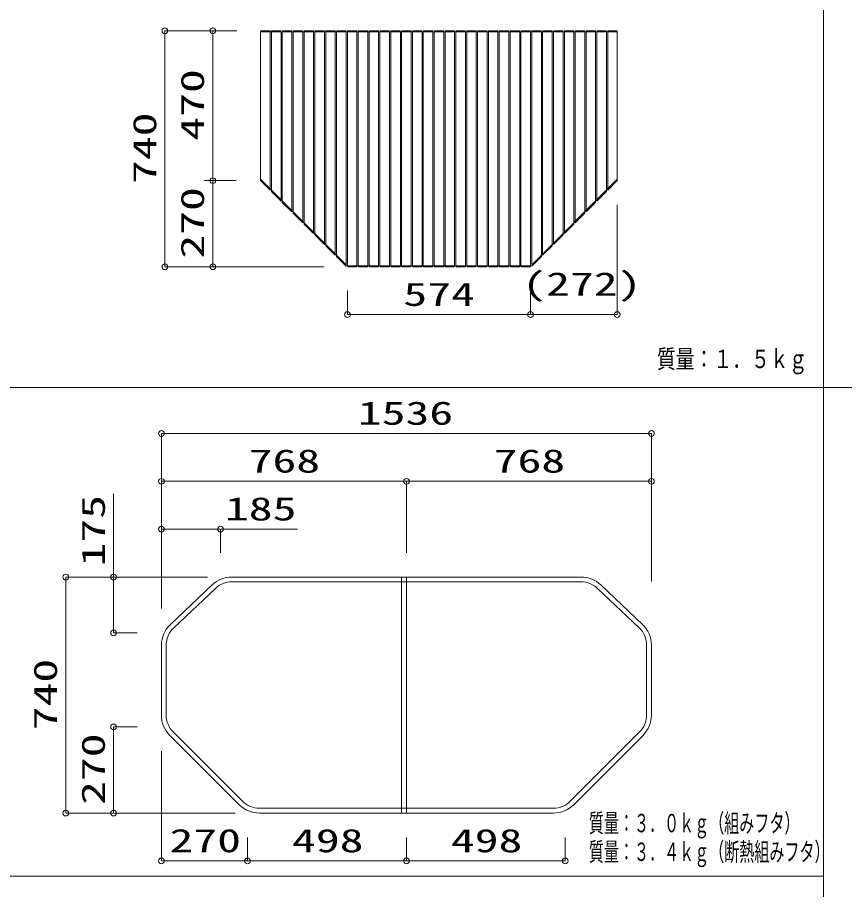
# Model space of a CAD drawing. Units: millimetres on the paper. Extents: x -305 to 305, y -152 to 152.
# Drawn here: x -119.4 to -33, y -22.5 to 68.7 of the extents above; entities that cross this region are included whole.
import ezdxf
from ezdxf.enums import TextEntityAlignment as Align

# ---------------------------------------------------------------- set-up
doc = ezdxf.new("R2010")
doc.units = ezdxf.units.MM
doc.layers.add('0-0_0', color=7, linetype='Continuous', lineweight=9)
doc.layers.add('0-1_VIEW0004', color=7, linetype='Continuous', lineweight=9)
doc.styles.add('ＭＳ ゴシック', font='')
doc.styles.get('ＭＳ ゴシック').set_extended_font_data('MS Gothic')

# ---------------------------------------------------------------- blocks, each defined once
blk = doc.blocks.new('DTL0001')
at = {"layer": '0-0_0'}
for p, q in [((-557, 0), (-531, 0)), ((-523, 0), (-497, 0)), ((-489, 0), (-463, 0)), ((-455, 0), (-429, 0)), ((-421, 0), (-395, 0)), ((-387, 0), (-361, 0)), ((-353, 0), (-327, 0)), ((-319, 0), (-293, 0)), ((-285, 0), (-259, 0)), ((-251, 0), (-225, 0)), ((-217, 0), (-191, 0)), ((-183, 0), (-157, 0)), ((-149, 0), (-123, 0)), ((-115, 0), (-89, 0)), ((-81, 0), (-55, 0)), ((-47, 0), (-21, 0)), ((-13, 0), (13, 0)), ((21, 0), (47, 0)), ((55, 0), (81, 0)), ((89, 0), (115, 0)), ((123, 0), (149, 0)), ((157, 0), (183, 0)), ((191, 0), (217, 0)), ((225, 0), (251, 0)), ((259, 0), (285, 0)), ((293, 0), (319, 0)), ((327, 0), (353, 0)), ((361, 0), (387, 0)), ((395, 0), (421, 0)), ((429, 0), (455, 0)), ((463, 0), (489, 0)), ((497, 0), (523, 0)), ((531, 0), (557, 0)), ((-559, -2), (-559, -470)), ((-559, -3), (559, -3)), ((-529, -2), (-529, -370)), ((-525, -2), (-525, -370)), ((-495, -2), (-495, -370)), ((-491, -2), (-491, -370)), ((-461, -2), (-461, -370)), ((-457, -2), (-457, -370)), ((-427, -2), (-427, -370)), ((-423, -2), (-423, -370)), ((-393, -2), (-393, -370)), ((-389, -2), (-389, -370)), ((-359, -2), (-359, -370)), ((-355, -2), (-355, -370)), ((-325, -2), (-325, -370)), ((-321, -2), (-321, -370)), ((-291, -2), (-291, -370)), ((-287, -2), (-287, -370)), ((-257, -2), (-257, -370)), ((-253, -2), (-253, -370)), ((-223, -2), (-223, -370)), ((-219, -2), (-219, -370)), ((-189, -2), (-189, -370)), ((-185, -2), (-185, -370)), ((-155, -2), (-155, -370)), ((-151, -2), (-151, -370)), ((-121, -2), (-121, -370)), ((-117, -2), (-117, -370)), ((-87, -2), (-87, -370)), ((-83, -2), (-83, -370)), ((-53, -2), (-53, -370)), ((-19, -2), (-19, -370)), ((-15, -2), (-15, -370)), ((15, -2), (15, -370)), ((49, -2), (49, -370)), ((53, -2), (53, -370)), ((83, -2), (83, -370)), ((117, -2), (117, -370)), ((121, -2), (121, -370)), ((151, -2), (151, -370)), ((185, -2), (185, -370)), ((189, -2), (189, -370)), ((219, -2), (219, -370)), ((253, -2), (253, -370)), ((257, -2), (257, -370)), ((287, -2), (287, -370)), ((291, -2), (291, -370)), ((321, -2), (321, -370)), ((325, -2), (325, -370)), ((355, -2), (355, -370)), ((359, -2), (359, -370)), ((389, -2), (389, -370)), ((393, -2), (393, -370)), ((423, -2), (423, -370)), ((427, -2), (427, -370)), ((457, -2), (457, -370)), ((461, -2), (461, -370)), ((491, -2), (491, -370)), ((495, -2), (495, -370)), ((525, -2), (525, -370)), ((529, -2), (529, -370)), ((559, -2), (559, -470)), ((-529, -370), (-529, -500)), ((-525, -370), (-525, -504)), ((-495, -370), (-495, -534)), ((-491, -370), (-491, -538)), ((-461, -370), (-461, -568)), ((-457, -370), (-457, -572)), ((-427, -370), (-427, -602)), ((-423, -370), (-423, -606)), ((-393, -370), (-393, -636)), ((-389, -370), (-389, -640)), ((-359, -370), (-359, -670)), ((-355, -370), (-355, -674)), ((-325, -370), (-325, -704)), ((-321, -370), (-321, -708)), ((-291, -370), (-291, -738)), ((-287, -370), (-287, -738)), ((-257, -370), (-257, -738)), ((-253, -370), (-253, -738)), ((-223, -370), (-223, -738)), ((-219, -370), (-219, -738)), ((-189, -370), (-189, -738)), ((-185, -370), (-185, -738)), ((-155, -370), (-155, -738)), ((-151, -370), (-151, -738)), ((-121, -370), (-121, -738)), ((-117, -370), (-117, -738)), ((-87, -370), (-87, -738)), ((-83, -370), (-83, -738)), ((-53, -370), (-53, -738)), ((-19, -370), (-19, -738)), ((-15, -370), (-15, -738)), ((15, -370), (15, -738)), ((49, -370), (49, -738)), ((53, -370), (53, -738)), ((83, -370), (83, -738)), ((117, -370), (117, -738)), ((121, -370), (121, -738)), ((151, -370), (151, -738)), ((185, -370), (185, -738)), ((189, -370), (189, -738)), ((219, -370), (219, -738)), ((253, -370), (253, -738)), ((257, -370), (257, -738)), ((287, -370), (287, -738)), ((291, -370), (291, -738)), ((321, -370), (321, -708)), ((325, -370), (325, -704)), ((355, -370), (355, -674)), ((359, -370), (359, -670)), ((389, -370), (389, -640)), ((393, -370), (393, -636)), ((423, -370), (423, -606)), ((427, -370), (427, -602)), ((457, -370), (457, -572)), ((461, -370), (461, -568)), ((491, -370), (491, -538)), ((495, -370), (495, -534)), ((525, -370), (525, -504)), ((529, -370), (529, -500)), ((-291, -737), (287, -737)), ((-285, -740), (-259, -740)), ((-251, -740), (-225, -740)), ((-217, -740), (-191, -740)), ((-183, -740), (-157, -740)), ((-149, -740), (-123, -740)), ((-115, -740), (-89, -740)), ((-81, -740), (-55, -740)), ((-47, -740), (-21, -740)), ((-13, -740), (13, -740)), ((21, -740), (47, -740)), ((55, -740), (81, -740)), ((89, -740), (115, -740)), ((123, -740), (149, -740)), ((157, -740), (183, -740)), ((191, -740), (217, -740)), ((225, -740), (251, -740)), ((259, -740), (285, -740))]:
    blk.add_line(p, q, dxfattribs=at)
at = {"layer": '0-0_0', "color": 2}
for p, q in [((-559, -465.8), (-291, -733.8)), ((-559, -470), (-529, -500)), ((559, -465.8), (291, -733.8)), ((559, -470), (529, -500)), ((-525, -504), (-495, -534)), ((525, -504), (495, -534)), ((-491, -538), (-461, -568)), ((491, -538), (461, -568)), ((-457, -572), (-427, -602)), ((457, -572), (427, -602)), ((-423, -606), (-393, -636)), ((423, -606), (393, -636)), ((-389, -640), (-359, -670)), ((389, -640), (359, -670)), ((-355, -674), (-325, -704)), ((355, -674), (325, -704)), ((-321, -708), (-291, -738)), ((321, -708), (291, -738))]:
    blk.add_line(p, q, dxfattribs=at)
at = {"layer": '0-0_0'}
for points in [[(-49, -2), (-49, -370), (-49, -738)], [(19, -2), (19, -370), (19, -738)], [(87, -2), (87, -370), (87, -738)], [(155, -2), (155, -370), (155, -738)], [(223, -2), (223, -370), (223, -738)]]:
    blk.add_lwpolyline(points, dxfattribs=at)
for centre, start, end in [((-557, -2), 90, 180), ((-531, -2), 0, 90), ((-523, -2), 90, 180), ((-497, -2), 0, 90), ((-489, -2), 90, 180), ((-463, -2), 0, 90), ((-455, -2), 90, 180), ((-429, -2), 0, 90), ((-421, -2), 90, 180), ((-395, -2), 0, 90), ((-387, -2), 90, 180), ((-361, -2), 0, 90), ((-353, -2), 90, 180), ((-327, -2), 0, 90), ((-319, -2), 90, 180), ((-293, -2), 0, 90), ((-285, -2), 90, 180), ((-259, -2), 0, 90), ((-251, -2), 90, 180), ((-225, -2), 0, 90), ((-217, -2), 90, 180), ((-191, -2), 0, 90), ((-183, -2), 90, 180), ((-157, -2), 0, 90), ((-149, -2), 90, 180), ((-123, -2), 0, 90), ((-115, -2), 90, 180), ((-89, -2), 0, 90), ((-81, -2), 90, 180), ((-55, -2), 0, 90), ((-47, -2), 90, 180), ((-21, -2), 0, 90), ((-13, -2), 90, 180), ((13, -2), 0, 90), ((21, -2), 90, 180), ((47, -2), 0, 90), ((55, -2), 90, 180), ((81, -2), 0, 90), ((89, -2), 90, 180), ((115, -2), 0, 90), ((123, -2), 90, 180), ((149, -2), 0, 90), ((157, -2), 90, 180), ((183, -2), 0, 90), ((191, -2), 90, 180), ((217, -2), 0, 90), ((225, -2), 90, 180), ((251, -2), 0, 90), ((259, -2), 90, 180), ((285, -2), 0, 90), ((293, -2), 90, 180), ((319, -2), 0, 90), ((327, -2), 90, 180), ((353, -2), 0, 90), ((361, -2), 90, 180), ((387, -2), 0, 90), ((395, -2), 90, 180), ((421, -2), 0, 90), ((429, -2), 90, 180), ((455, -2), 0, 90), ((463, -2), 90, 180), ((489, -2), 0, 90), ((497, -2), 90, 180), ((523, -2), 0, 90), ((531, -2), 90, 180), ((557, -2), 0, 90), ((-285, -738), 180, 270), ((-259, -738), 270, 0), ((-251, -738), 180, 270), ((-225, -738), 270, 0), ((-217, -738), 180, 270), ((-191, -738), 270, 0), ((-183, -738), 180, 270), ((-157, -738), 270, 0), ((-149, -738), 180, 270), ((-123, -738), 270, 0), ((-115, -738), 180, 270), ((-89, -738), 270, 0), ((-81, -738), 180, 270), ((-55, -738), 270, 0), ((-47, -738), 180, 270), ((-21, -738), 270, 0), ((-13, -738), 180, 270), ((13, -738), 270, 0), ((21, -738), 180, 270), ((47, -738), 270, 0), ((55, -738), 180, 270), ((81, -738), 270, 0), ((89, -738), 180, 270), ((115, -738), 270, 0), ((123, -738), 180, 270), ((149, -738), 270, 0), ((157, -738), 180, 270), ((183, -738), 270, 0), ((191, -738), 180, 270), ((217, -738), 270, 0), ((225, -738), 180, 270), ((251, -738), 270, 0), ((259, -738), 180, 270), ((285, -738), 270, 0)]:
    blk.add_arc(centre, 2, start, end, dxfattribs=at)
blk = doc.blocks.new('_ORIGIN')
at = {"layer": '0-0_0'}
blk.add_line((0, 0), (-1, 0), dxfattribs=at)
blk.add_circle((0, 0), 0.5, dxfattribs=at)

msp = doc.modelspace()

# ---------------------------------------------------------------- linework, layer by layer
at = {"layer": '0-0_0', "color": 4}
for p, q in [((-35.171, 133.117), (-35.171, -121.19)), ((-267.171, 29.993), (102.444, 29.993)), ((-260.171, -21.069), (-35.171, -21.069))]:
    msp.add_line(p, q, dxfattribs=at)
at = {"layer": '0-1_VIEW0004'}
for p, q in [((-96.446, 67.274), (-103.97, 67.274)), ((-103.97, 66.674), (-103.97, 43.208)), ((-96.446, 67.274), (-98.97, 67.274)), ((-98.97, 66.674), (-98.97, 52.208)), ((-99.846, 51.608), (-98.97, 51.608)), ((-96.512, 51.608), (-98.97, 51.608)), ((-98.97, 51.008), (-98.97, 43.208)), ((-56.706, 49.068), (-56.706, 37.609)), ((-87.379, 42.608), (-103.97, 42.608)), ((-98.099, 42.608), (-98.97, 42.608)), ((-84.906, 40.134), (-84.906, 37.609)), ((-65.772, 40.134), (-65.772, 37.609)), ((-84.306, 37.609), (-66.372, 37.609)), ((-65.172, 37.609), (-57.306, 37.609)), ((-104.339, 9.732), (-104.339, 25.192)), ((-103.739, 25.192), (-53.739, 25.192)), ((-53.139, 9.732), (-53.139, 25.192)), ((-104.339, 9.732), (-104.339, 20.192)), ((-103.739, 20.192), (-79.339, 20.192)), ((-78.739, 12.732), (-78.739, 20.192)), ((-78.139, 20.192), (-53.739, 20.192)), ((-53.139, 9.732), (-53.139, 20.192)), ((-109.337, 10.192), (-109.337, 18.878)), ((-104.339, 6.899), (-104.339, 15.192)), ((-103.739, 15.192), (-98.772, 15.192)), ((-103.879, 10.192), (-114.338, 10.192)), ((-99.518, 10.192), (-109.337, 10.192)), ((-96.98, 10.192), (-78.739, 10.192)), ((-79.239, 10.192), (-79.239, -14.475)), ((-78.739, 10.192), (-60.501, 10.192)), ((-78.739, 10.192), (-78.739, -14.475)), ((-60.498, 10.192), (-78.739, 10.192)), ((-114.338, -13.875), (-114.338, 9.592)), ((-109.337, 9.592), (-109.337, 4.959)), ((-99.04, 9.372), (-103.4, 5.246)), ((-96.98, 9.692), (-78.739, 9.692)), ((-60.498, 9.692), (-78.739, 9.692)), ((-58.438, 9.372), (-54.077, 5.246)), ((-58.438, 9.372), (-54.077, 5.246)), ((-98.696, 9.008), (-103.057, 4.883)), ((-58.782, 9.008), (-54.421, 4.883)), ((-106.879, 4.359), (-109.337, 4.359)), ((-104.339, 3.067), (-104.339, -4.232)), ((-103.839, 3.067), (-103.839, -4.232)), ((-53.639, 3.067), (-53.639, -4.232)), ((-53.139, 3.067), (-53.139, -4.232)), ((-53.139, 3.067), (-53.139, -4.232)), ((-106.879, -5.475), (-109.337, -5.475)), ((-109.337, -6.075), (-109.337, -13.875)), ((-96.217, -13.596), (-103.46, -6.353)), ((-95.864, -13.242), (-103.107, -6)), ((-61.614, -13.242), (-54.371, -6)), ((-61.26, -13.596), (-54.017, -6.353)), ((-61.26, -13.596), (-54.017, -6.353)), ((-104.339, -8.015), (-104.339, -19.474)), ((-96.636, -14.475), (-114.338, -14.475)), ((-97.879, -14.475), (-109.337, -14.475)), ((-94.096, -13.975), (-78.739, -13.975)), ((-94.096, -14.475), (-78.739, -14.475)), ((-63.381, -13.975), (-78.739, -13.975)), ((-78.739, -14.475), (-63.381, -14.475)), ((-63.381, -14.475), (-78.739, -14.475)), ((-95.339, -17.015), (-95.339, -19.474)), ((-78.739, -17.015), (-78.739, -19.474)), ((-78.739, -17.015), (-78.739, -19.474)), ((-62.139, -17.015), (-62.139, -19.474)), ((-103.739, -19.474), (-95.939, -19.474)), ((-79.339, -19.474), (-94.739, -19.474)), ((-78.139, -19.474), (-62.739, -19.474))]:
    msp.add_line(p, q, dxfattribs=at)
msp.add_lwpolyline([(-98.172, 12.732), (-98.172, 15.192), (-90.115, 15.192)], dxfattribs=at)
for centre, radius, start, end in [((-96.978, 7.192), 3, 90, 133.40888), ((-60.5, 7.192), 3, 46.59112, 90), ((-60.5, 7.192), 3, 46.59112, 90), ((-96.978, 7.192), 2.5, 90, 133.40888), ((-60.5, 7.192), 2.5, 46.59112, 90), ((-101.339, 3.067), 3, 133.40888, 180), ((-101.339, 3.067), 2.5, 133.40888, 180), ((-56.139, 3.067), 2.5, 0, 46.59112), ((-56.139, 3.067), 3, 0, 46.59112), ((-56.139, 3.067), 3, 0, 46.59112), ((-101.339, -4.232), 3, 180, 225), ((-101.339, -4.232), 2.5, 180, 225), ((-56.139, -4.232), 2.5, 315, 0), ((-56.139, -4.232), 3, 315, 0), ((-56.139, -4.232), 3, 315, 0), ((-94.096, -11.475), 3, 225, 270), ((-94.096, -11.475), 2.5, 225, 270), ((-63.381, -11.475), 2.5, 270, 315), ((-63.381, -11.475), 3, 270, 315), ((-63.381, -11.475), 3, 270, 315)]:
    msp.add_arc(centre, radius, start, end, dxfattribs=at)

# ---------------------------------------------------------------- block references
at = {"layer": '0-1_VIEW0004', "xscale": 0.6, "yscale": 0.6}
for p, rotation in [((-103.97, 67.274), 90), ((-98.97, 67.274), 90), ((-98.97, 51.608), 270), ((-98.97, 51.608), 90), ((-103.97, 42.608), 270), ((-98.97, 42.608), 270), ((-84.906, 37.609), 180), ((-65.772, 37.609), 180), ((-104.339, 25.192), 180), ((-104.339, 20.192), 180), ((-78.739, 20.192), 180), ((-104.339, 15.192), 180), ((-114.338, 10.192), 90), ((-109.337, 10.192), 90), ((-109.337, 4.359), 270), ((-109.337, -5.475), 90), ((-114.338, -14.475), 270), ((-109.337, -14.475), 270), ((-104.339, -19.474), 180), ((-95.339, -19.474), 180), ((-78.739, -19.474), 180)]:
    msp.add_blockref('_ORIGIN', p, dxfattribs=dict(at, rotation=rotation))
at = {"layer": '0-1_VIEW0004'}
for name, p, xscale, yscale in [('DTL0001', (-75.339, 67.274), 0.033333, 0.033333), ('_ORIGIN', (-65.772, 37.609), 0.6, 0.6), ('_ORIGIN', (-56.706, 37.609), 0.6, 0.6), ('_ORIGIN', (-53.139, 25.192), 0.6, 0.6), ('_ORIGIN', (-78.739, 20.192), 0.6, 0.6), ('_ORIGIN', (-53.139, 20.192), 0.6, 0.6), ('_ORIGIN', (-98.172, 15.192), 0.6, 0.6), ('_ORIGIN', (-95.339, -19.474), 0.6, 0.6), ('_ORIGIN', (-78.739, -19.474), 0.6, 0.6), ('_ORIGIN', (-62.139, -19.474), 0.6, 0.6)]:
    msp.add_blockref(name, p, dxfattribs=dict(at, xscale=xscale, yscale=yscale))

# ---------------------------------------------------------------- texts
at = {"layer": '0-0_0', "style": 'ＭＳ ゴシック'}
for s, width, p in [('質量：１．５ｋｇ', 0.75, (-52.559, 31.445)), ('質量：３．０ｋｇ（組みフタ）', 0.6, (-59.678, -17.055)), ('質量：３．４ｋｇ（断熱組みフタ）', 0.6, (-59.678, -20.052))]:
    msp.add_text(s, height=1.921, dxfattribs=dict(at, width=width)).set_placement(p, align=Align.BOTTOM_LEFT)
at = {"layer": '0-1_VIEW0004', "style": 'ＭＳ ゴシック', "width": 1.5}
for s, p in [('470', (-99.147, 55.786)), ('740', (-104.147, 51.259)), ('270', (-99.147, 43.457)), ('175', (-109.513, 11.293)), ('740', (-114.514, -5.823)), ('270', (-109.513, -13.625))]:
    msp.add_text(s, height=2.441, rotation=90, dxfattribs=at).set_placement(p, align=Align.BOTTOM_LEFT)
for s, p in [('(272)', (-66.636, 38.862)), ('574', (-79.055, 37.785)), ('1536', (-83.816, 25.369)), ('768', (-95.221, 20.369)), ('768', (-69.621, 20.369)), ('185', (-97.699, 15.369)), ('270', (-103.489, -19.297)), ('498', (-90.693, -19.297)), ('498', (-74.094, -19.297))]:
    msp.add_text(s, height=2.441, dxfattribs=at).set_placement(p, align=Align.BOTTOM_LEFT)

doc.saveas('drawing.dxf')
